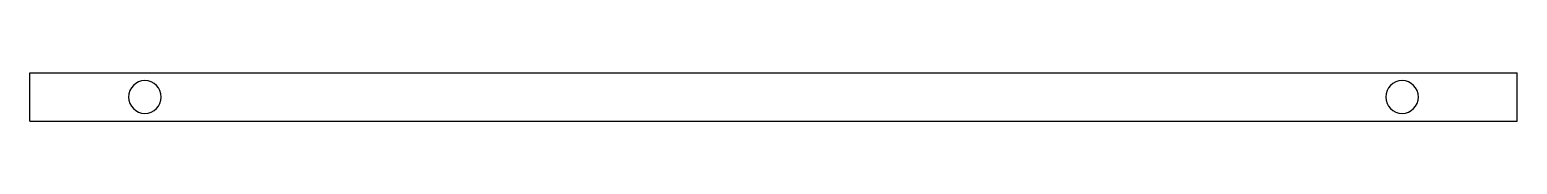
# Model space of a CAD drawing. Header units: millimetres. Extents: x 0 to 155, y 0 to 5.
import ezdxf

# ---------------------------------------------------------------- set-up
doc = ezdxf.new("R2010")
doc.units = ezdxf.units.MM

msp = doc.modelspace()

# ---------------------------------------------------------------- linework, layer by layer
for p, q in [((0, 0, 5), (0, 5, 5)), ((0, 5, 5), (155, 5, 5)), ((155, 0, 5), (155, 5, 5)), ((0, 0, 5), (155, 0, 5))]:
    msp.add_line(p, q)
for centre, start, end in [((12, 2.5, 5), 0, 180), ((143, 2.5, 5), 0, 180), ((12, 2.5, 5), -180, 0), ((143, 2.5, 5), -180, 0)]:
    msp.add_arc(centre, 1.7, start, end)

doc.saveas('drawing.dxf')
